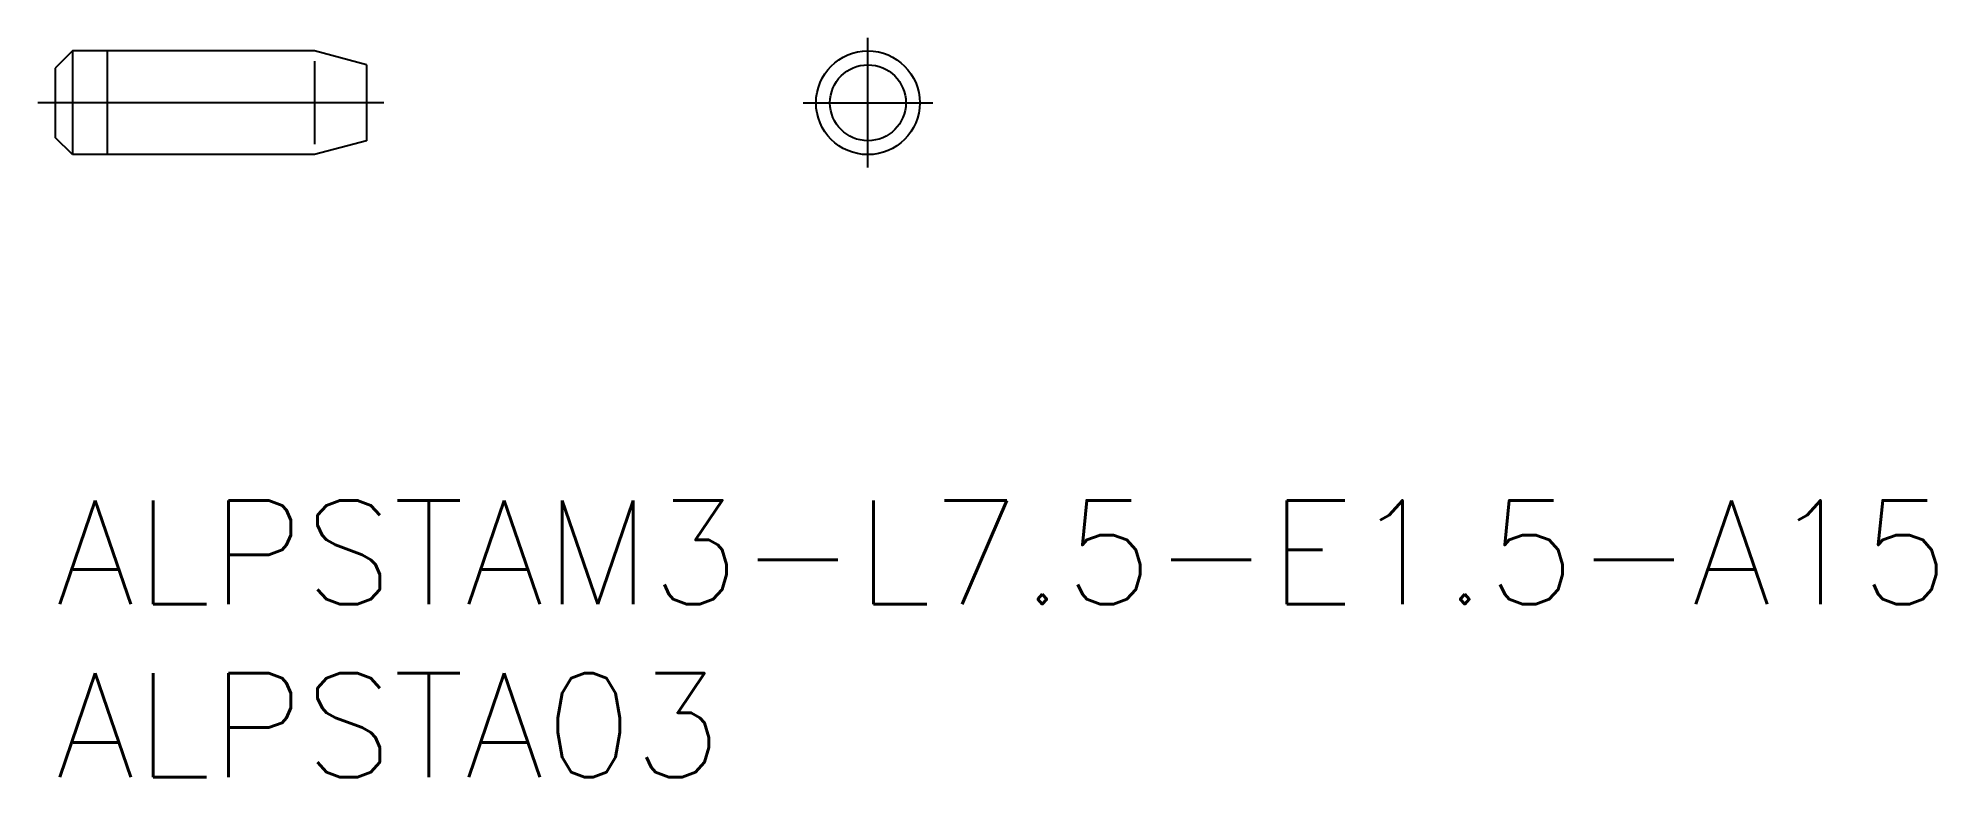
# Model space of a CAD drawing. Extents: x -0.5 to 54.4, y -8 to 13.4.
import ezdxf

# ---------------------------------------------------------------- set-up
doc = ezdxf.new("R2010")
doc.units = 0
doc.header["$LTSCALE"] = 0.5
doc.linetypes.add('CENTER', pattern=[50.8, 31.75, -6.35, 6.35, -6.35])
for name, color, linetype in [('MSM_CENTER', 1, 'CENTER'), ('MSM_CONTINUOUS', 7, 'CONTINUOUS'), ('MSM_NARROW', 5, 'CONTINUOUS'), ('MSM_PART_NUMBER', 7, 'CONTINUOUS')]:
    doc.layers.add(name, color=color, linetype=linetype)
doc.styles.get("Standard").update_dxf_attribs({"font": 'txt.shx', "height": 1, "bigfont": 'bigfont.shx'})

# ---------------------------------------------------------------- blocks, each defined once
blk = doc.blocks.new('*U4')
at = {"layer": 'MSM_PART_NUMBER'}
blk.add_text('ALPSTAM3-L7.5-E1.5-A15', height=3, dxfattribs=at).set_placement((0, -3))
blk = doc.blocks.new('*U5')
at = {"layer": 'MSM_PART_NUMBER'}
blk.add_text('ALPSTA03', height=3, dxfattribs=at).set_placement((0, -8))

msp = doc.modelspace()

# ---------------------------------------------------------------- linework, layer by layer
at = {"layer": 'MSM_CENTER'}
for p, q in [((23.5, 9.625), (23.5, 13.375)), ((9.5, 11.5), (-0.5, 11.5)), ((21.625, 11.5), (25.375, 11.5))]:
    msp.add_line(p, q, dxfattribs=at)
at = {"layer": 'MSM_CONTINUOUS'}
for p, q in [((0.5, 13), (0, 12.5)), ((7.5, 13), (0.5, 13)), ((0.5, 13), (0.5, 10)), ((9, 12.598), (7.5, 13)), ((0, 12.5), (0, 10.5)), ((9, 12.598), (9, 10.402)), ((0.5, 10), (0, 10.5)), ((7.5, 10), (0.5, 10)), ((9, 10.402), (7.5, 10))]:
    msp.add_line(p, q, dxfattribs=at)
for radius in [1.5, 1.098]:
    msp.add_circle((23.5, 11.5), radius, dxfattribs=at)
at = {"layer": 'MSM_NARROW'}
for p, q in [((1.5, 13), (1.5, 10)), ((7.5, 12.7), (7.5, 10.3))]:
    msp.add_line(p, q, dxfattribs=at)

# ---------------------------------------------------------------- block references
at = {"layer": 'MSM_CONTINUOUS'}
for name in ['*U4', '*U5']:
    msp.add_blockref(name, (0, 0), dxfattribs=at)

doc.saveas('drawing.dxf')
